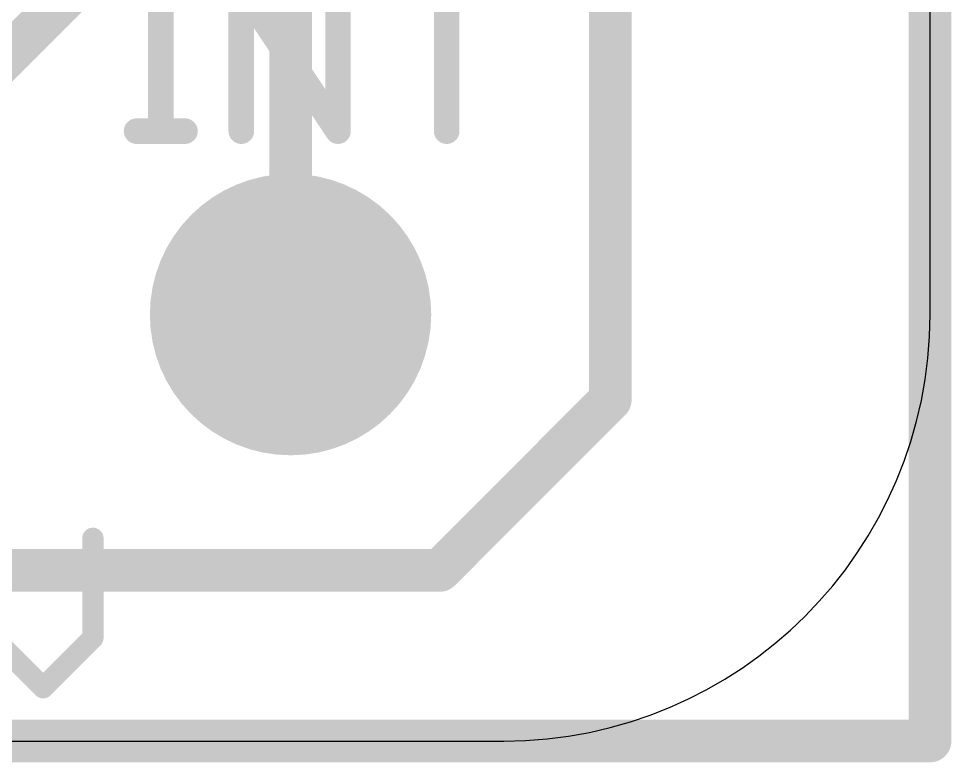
# Model space of a CAD drawing. Extents: x -0.1 to 25.5, y -0.1 to 17.9.
# Drawn here: x 19.97 to 25.53, y -0.13 to 4.3 of the extents above; entities that cross this region are included whole.
import ezdxf

# ---------------------------------------------------------------- set-up
doc = ezdxf.new("R2010")
doc.units = 0
for name, color, linetype in [('1', 12, 'CONTINUOUS'), ('16', 5, 'CONTINUOUS'), ('17', 110, 'CONTINUOUS'), ('20', 53, 'CONTINUOUS'), ('21', 40, 'CONTINUOUS'), ('22', 6, 'CONTINUOUS'), ('51', 253, 'CONTINUOUS')]:
    doc.layers.add(name, color=color, linetype=linetype)

# ---------------------------------------------------------------- blocks, each defined once
blk = doc.blocks.new('RECT')
blk.add_solid([(-0.5, -0.5), (0.5, -0.5), (-0.5, 0.5), (0.5, 0.5)])
blk = doc.blocks.new('ROUNDP')
at = {"const_width": 0.5}
blk.add_lwpolyline([(0, -0.25, 1), (0, 0.25, 1), (0, -0.25)], format="xyb", dxfattribs=at)

msp = doc.modelspace()

# ---------------------------------------------------------------- linework, layer by layer
at = {"layer": '1', "const_width": 0.254}
for points in [[(25.4, 17.78), (25.4, 0)], [(23.4442, 7.62), (19.05, 3.2258)], [(25.4, 0), (0, 0)]]:
    msp.add_lwpolyline(points, dxfattribs=at)
at = {"layer": '1', "const_width": 0.127}
for points in [[(25.4, -0.0635, 1), (25.4, 0.0635)], [(25.3365, 0, 1), (25.4635, 0)]]:
    msp.add_lwpolyline(points, format="xyb", dxfattribs=at)
at = {"layer": '16', "const_width": 0.254}
for points in [[(25.4, 17.78), (25.4, 0)], [(23.495, 2.032), (23.495, 8.636)], [(21.59, 6.731), (21.59, 2.54)], [(22.479, 1.016), (23.495, 2.032)], [(22.479, 1.016), (12.573, 1.016)], [(25.4, 0), (0, 0)]]:
    msp.add_lwpolyline(points, dxfattribs=at)
at = {"layer": '16', "const_width": 0.127}
for points in [[(21.5265, 2.54, 1), (21.6535, 2.54)], [(23.5399, 1.9871, 1), (23.4501, 2.0769)], [(23.4315, 2.032, 1), (23.5585, 2.032)], [(22.4341, 1.0609, 1), (22.5239, 0.9711)], [(22.479, 0.9525, 1), (22.479, 1.0795)], [(25.4, -0.0635, 1), (25.4, 0.0635)], [(25.3365, 0, 1), (25.4635, 0)]]:
    msp.add_lwpolyline(points, format="xyb", dxfattribs=at)
at = {"layer": '20'}
for p, q in [((25.4, 2.54), (25.4, 15.24)), ((2.54, 0), (22.86, 0))]:
    msp.add_line(p, q, dxfattribs=at)
msp.add_arc((22.86, 2.54), 2.54, 270, 0, dxfattribs=at)
at = {"layer": '21', "const_width": 0.1524}
for points in [[(20.8169, 3.6322), (20.8169, 4.4965)], [(21.2965, 3.6322), (21.2965, 4.4965)], [(21.2965, 4.4965), (21.8727, 3.6322)], [(21.8727, 3.6322), (21.8727, 4.4965)], [(22.5202, 3.6322), (22.5202, 4.4965)], [(20.6728, 3.6322), (20.961, 3.6322)]]:
    msp.add_lwpolyline(points, dxfattribs=at)
at = {"layer": '21', "const_width": 0.0762}
for points in [[(20.6728, 3.6703, 1), (20.6728, 3.5941)], [(20.7788, 3.6322, 1), (20.855, 3.6322)], [(20.961, 3.5941, 1), (20.961, 3.6703)], [(21.2584, 3.6322, 1), (21.3346, 3.6322)], [(21.8346, 3.6322, 1), (21.9108, 3.6322)], [(21.841, 3.6111, 1), (21.9044, 3.6533)], [(22.4821, 3.6322, 1), (22.5583, 3.6322)]]:
    msp.add_lwpolyline(points, format="xyb", dxfattribs=at)
at = {"layer": '22', "const_width": 0.127}
for points in [[(20.4124, 1.2073), (20.4124, 0.6141)], [(20.1158, 0.3175), (19.8192, 0.6141)], [(20.4124, 0.6141), (20.1158, 0.3175)]]:
    msp.add_lwpolyline(points, dxfattribs=at)
at = {"layer": '22', "const_width": 0.0635}
for points in [[(20.4441, 1.2073, 1), (20.3806, 1.2073)], [(20.4348, 0.5916, 1), (20.3899, 0.6365)], [(20.3806, 0.6141, 1), (20.4441, 0.6141)], [(20.0933, 0.34, 1), (20.1382, 0.295)], [(20.0933, 0.295, 1), (20.1382, 0.34)]]:
    msp.add_lwpolyline(points, format="xyb", dxfattribs=at)

# ---------------------------------------------------------------- block references
at = {"layer": '17', "xscale": 1.6764, "yscale": 1.6764, "rotation": 90}
msp.add_blockref('ROUNDP', (21.59, 2.54), dxfattribs=at)
msp.add_blockref('ROUNDP', (21.59, 2.54), dxfattribs=at)
at = {"layer": '51', "xscale": 0.508, "yscale": 0.508}
msp.add_blockref('RECT', (21.59, 2.54), dxfattribs=at)

doc.saveas('drawing.dxf')
